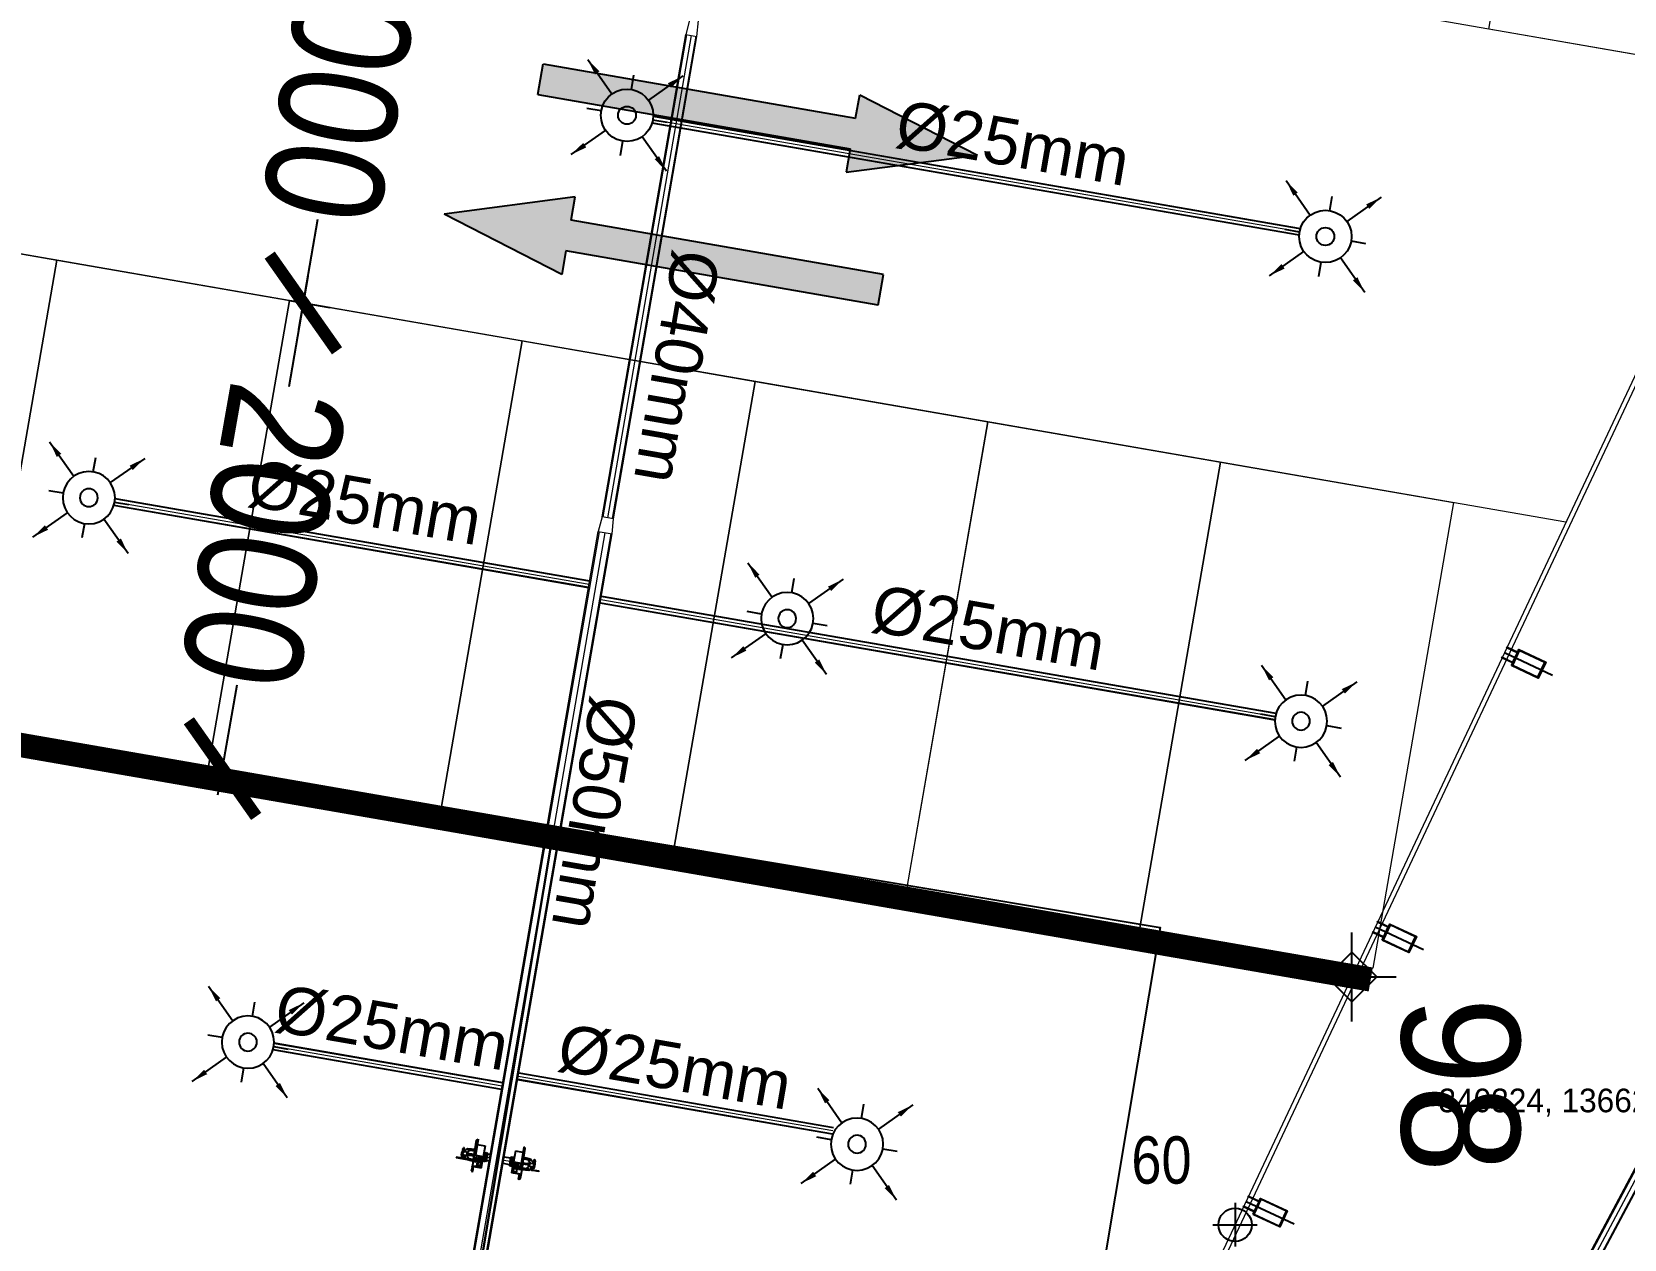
# Model space of a CAD drawing. Header units: inches. Extents: x 257070 to 799932, y -17980 to 269260.
# Drawn here: x 334737 to 341477, y 135518 to 140627 of the extents above; entities that cross this region are included whole.
import ezdxf
from ezdxf.enums import TextEntityAlignment as Align

# ---------------------------------------------------------------- set-up
doc = ezdxf.new("R2010")
doc.units = ezdxf.units.IN
doc.header["$MEASUREMENT"] = 0
doc.header["$PDMODE"] = 99
doc.header["$PDSIZE"] = 100
for name, color, linetype in [('0-AES-F-SPRINKLER', 10, 'Continuous'), ('2 wheeler barrier', 170, 'Continuous'), ('C 9$0$DSP_GLAZING', 150, 'Continuous'), ('C 9$0$DSP_MISCELANEOUS', 143, 'Continuous'), ('DSP_MISCELANEOUS', 252, 'Continuous'), ('DSP_SLAB CO-ORDINATES', 160, 'Continuous'), ('F 9$0$DSP_SLAB CO-ORDINATES', 5, 'Continuous'), ('F 9$0$DSP_WALL CO-ORDINATES', 5, 'Continuous'), ('RETAIL', 40, 'Continuous')]:
    doc.layers.add(name, color=color, linetype=linetype)
for name, color, linetype, lineweight in [('0-AES-F-SPRINKLER PIPE', 10, 'Continuous', 15), ('07--DIM-2', 2, 'Continuous', 25), ('08--DOOR REF', 7, 'Continuous', 20), ('08--DOORREF', 7, 'Continuous', 20), ('08--DOORREF-1', 7, 'Continuous', 20), ('L--GLASS-01', 142, 'Continuous', 20), ('M--TILING-2', 252, 'Continuous', 18), ('Q--PARKING', 253, 'Continuous', 13)]:
    doc.layers.add(name, color=color, linetype=linetype, lineweight=lineweight)
doc.styles.add('F 9$0$Standard', font='arial.ttf')
doc.styles.add('F 9$0$TEXT style 75', font='ARIALN.TTF')
doc.styles.get("Standard").update_dxf_attribs({"font": 'arial.ttf'})
doc.styles.add('TEXT style 175', font='GOTHIC.TTF')
doc.styles.add('TEXT style 75', font='ARIALN.TTF')
doc.dimstyles.new('75', dxfattribs={"dimscale": 1.5, "dimtxt": 200, "dimasz": 113, "dimexe": 113, "dimexo": 0, "dimgap": 25, "dimtad": 0, "dimdec": 0, "dimrnd": 5, "dimzin": 0, "dimdsep": 46, "dimtxsty": 'TEXT style 75', "dimblk": 'ARCHTICK', "dimcen": 0.09, "dimdle": 113, "dimclrd": 8, "dimclre": 8, "dimclrt": 256, "dimadec": 0, "dimazin": 0, "dimtfac": 1, "dimtdec": 0, "dimtofl": 0, "dimtmove": 1, "dimatfit": 3, "dimldrblk": 'OPEN90', "dimfxl": 0, "dimtolj": 1, "dimtzin": 0, "dimarcsym": 0})
doc.dimstyles.new('ISO-25', dxfattribs={"dimtxt": 2.5, "dimasz": 2.5, "dimexe": 1.25, "dimexo": 0.625, "dimtad": 1, "dimtxsty": 'Standard', "dimcen": 2.5, "dimadec": 0, "dimazin": 0, "dimtfac": 1, "dimtmove": 0, "dimatfit": 3, "dimfxl": 1, "dimarcsym": 0})

# ---------------------------------------------------------------- blocks, each defined once
blk = doc.blocks.new('_ArchTick')
at = {"color": 0, "linetype": 'ByBlock', "const_width": 0.15}
blk.add_lwpolyline([(-0.5, -0.5), (0.5, 0.5)], dxfattribs=at)
blk = doc.blocks.new('*D245')
at = {"layer": '07--DIM-2', "color": 251, "lineweight": -2, "ltscale": 1000, "transparency": 16777216}
for p, q in [((335905.6, 139591.4), (335824.6, 139125.3)), ((335827.5, 139490.3), (335997.6, 139460.7)), ((335524.7, 137398.2), (335605.6, 137864.3)), ((335485.2, 137519.8), (335655.3, 137490.2))]:
    blk.add_line(p, q, dxfattribs=at)
at = {"layer": 'DEFPOINTS', "color": 0, "ltscale": 1000, "transparency": 16777216}
for p in [(335827.5, 139490.3, 0), (335886.2, 139480), (335485.2, 137519.8, 0)]:
    blk.add_point(p, dxfattribs=at)
at = {"layer": '07--DIM-2', "color": 251, "lineweight": -2, "ltscale": 1000, "transparency": 16777216, "xscale": 350, "yscale": 350, "zscale": 350}
for p, rotation in [((335886.2, 139480), 80.14691522982504), ((335544, 137509.5), 260.146915229825)]:
    blk.add_blockref('_ArchTick', p, dxfattribs=dict(at, rotation=rotation))
at = {"layer": '07--DIM-2', "ltscale": 1000, "transparency": 16777216, "insert": (335715.1, 138494.8), "char_height": 500, "attachment_point": 5, "rotation": 260, "style": 'TEXT style 75'}
blk.add_mtext('\\A1;2000', dxfattribs=at)
blk = doc.blocks.new('_Open90')
at = {"color": 0, "linetype": 'ByBlock', "lineweight": -2}
for p, q in [((-0.5, 0.5), (0, 0)), ((0, 0), (-1, 0)), ((0, 0), (-0.5, -0.5))]:
    blk.add_line(p, q, dxfattribs=at)
blk = doc.blocks.new('*D246')
at = {"layer": '07--DIM-2', "color": 251, "lineweight": -2, "ltscale": 1000, "transparency": 16777216}
for p, q in [((336247.8, 141561.9), (336166.9, 141095.8)), ((336228.5, 141450.5), (336117.2, 141469.9)), ((335866.9, 139368.7), (335947.9, 139834.8)), ((335827.5, 139490.3), (335997.6, 139460.7))]:
    blk.add_line(p, q, dxfattribs=at)
at = {"layer": 'DEFPOINTS', "color": 0, "ltscale": 1000, "transparency": 16777216}
for p in [(336228.5, 141450.5, 0), (336228.5, 141450.5), (335827.5, 139490.3, 0)]:
    blk.add_point(p, dxfattribs=at)
at = {"layer": '07--DIM-2', "color": 251, "lineweight": -2, "ltscale": 1000, "transparency": 16777216, "xscale": 350, "yscale": 350, "zscale": 350}
for p, rotation in [((336228.5, 141450.5), 80.14691522976743), ((335886.2, 139480), 260.1469152297674)]:
    blk.add_blockref('_ArchTick', p, dxfattribs=dict(at, rotation=rotation))
at = {"layer": '07--DIM-2', "ltscale": 1000, "transparency": 16777216, "insert": (336057.4, 140465.3), "char_height": 500, "attachment_point": 5, "rotation": 260, "style": 'TEXT style 75'}
blk.add_mtext('\\A1;2000', dxfattribs=at)
blk = doc.blocks.new('*U45')
at = {"layer": 'DSP_SLAB CO-ORDINATES', "color": 206}
for p, q in [((0, -188), (0, 188)), ((-188, 0), (188, 0))]:
    blk.add_line(p, q, dxfattribs=at)
at = {"layer": 'DSP_SLAB CO-ORDINATES', "color": 206, "ltscale": 3.5}
blk.add_lwpolyline([(-105.5, 0.1), (0, 105.6), (105.5, 0.1), (0, -105.3), (-105.5, 0.1)], dxfattribs=at)
at = {"layer": 'DEFPOINTS', "style": 'TEXT style 175'}
blk.add_attdef('CORDINATE', (367.3, -572.5), '', height=100, dxfattribs=at)
at = {"layer": 'DSP_SLAB CO-ORDINATES', "color": 214, "style": 'TEXT style 175'}
blk.add_attdef('NO.', (211.3, -84.7), '', height=500, rotation=270, dxfattribs=at)
blk = doc.blocks.new('*U513')
at = {"layer": 'F 9$0$DSP_WALL CO-ORDINATES'}
for p, q in [((0, 92.2), (0, -92.2)), ((-94, 0), (94, 0))]:
    blk.add_line(p, q, dxfattribs=at)
blk.add_circle((0, 0), 70.3, dxfattribs=at)
at = {"layer": 'DEFPOINTS', "style": 'F 9$0$Standard'}
blk.add_attdef('CORDINATE', (367.3, -572.5), '', height=100, dxfattribs=at)
at = {"layer": 'F 9$0$DSP_WALL CO-ORDINATES', "style": 'F 9$0$TEXT style 75'}
blk.add_attdef('NO.', (-438.9, 174.1), '', height=200, dxfattribs=at)
blk = doc.blocks.new('C 9$0$GLMUL')
at = {"layer": 'C 9$0$DSP_GLAZING', "color": 253, "ltscale": 3.5}
for points in [[(65515.3, 39377.8), (65502.8, 39377.8), (65502.8, 39427.8), (65499.8, 39427.8), (65499.8, 39377.8), (65455.8, 39377.8), (65455.8, 39427.8), (65452.8, 39427.8), (65452.8, 39377.8), (65440.3, 39377.8), (65440.3, 39252.8), (65515.3, 39252.8)], [(65443.3, 39255.8), (65443.3, 39374.8), (65512.3, 39374.8), (65512.3, 39255.8)]]:
    blk.add_lwpolyline(points, close=True, dxfattribs=at)
blk = doc.blocks.new('C 9$0$GRIDG')
at = {"layer": 'C 9$0$DSP_MISCELANEOUS', "color": 8, "ltscale": 3.5}
blk.add_line((39148, 75465.9), (38926.1, 75503.1), dxfattribs=at)
at = {"color": 8, "rotation": 260.4679748069429}
blk.add_blockref('C 9$0$GLMUL', (11107.6, 146568.8), dxfattribs=at)
blk = doc.blocks.new('OPEN-NO')
at = {"layer": '08--DOORREF-1'}
blk.add_circle((0, 0), 300, dxfattribs=at)
at = {"layer": '08--DOORREF', "width": 0.7}
blk.add_attdef('OPEINGNO', text='', height=225, rotation=24.75, dxfattribs=at).set_placement((3.2, -4.8), align=Align.MIDDLE)
blk = doc.blocks.new('basement1_AP$0$AR-DIR-A')
h = blk.add_hatch()
h.set_pattern_fill('ANSI31', color=8)
h.paths.add_polyline_path([(158.1, -457.7), (26.4, -457.7), (26.4, -1800), (-73.9, -1800), (92.3, -2334.7), (258.4, -1800), (158.1, -1800)])
at = {"layer": 'DSP_MISCELANEOUS', "color": 8}
for p, q in [((158.1, -457.7), (26.4, -457.7)), ((26.4, -457.7), (26.4, -1800)), ((158.1, -457.7), (158.1, -1800)), ((26.4, -1800), (-73.9, -1800)), ((-73.9, -1800), (92.3, -2334.7)), ((258.4, -1800), (92.3, -2334.7)), ((158.1, -1800), (258.4, -1800))]:
    blk.add_line(p, q, dxfattribs=at)
blk = doc.blocks.new('A$C3CA070F1')
at = {"layer": '0-AES-F-SPRINKLER'}
h = blk.add_hatch(dxfattribs=at)
h.set_pattern_fill('ANSI31', color=3, scale=0.196883, angle=-34.23352, style=0)
h.set_pattern_definition([(100.766483, (49937.1607, 174049.7081), (1.474466316, 0.280375668), [])])
edge = h.paths.add_edge_path()
edge.add_line((-1.4, 85), (-1.4, 83.7))
edge.add_line((-1.4, 83.7), (-6.5, 83.9))
edge.add_ellipse((-6.5, 82.5), major_axis=(-1.42, -0.27), ratio=1, start_angle=257, end_angle=315)
edge.add_line((-7.7, 83.3), (-15.3, 72.1))
edge.add_ellipse((-11.7, 69.7), major_axis=(-4.25, -0.81), ratio=1, start_angle=-45, end_angle=45)
edge.add_line((-14.2, 66.1), (13.8, 47.1))
edge.add_line((13.8, 47.1), (13, 46))
edge.add_line((13, 46), (-14.9, 65))
edge.add_ellipse((-11.7, 69.7), major_axis=(-5.52, -1.05), ratio=1, start_angle=-45, end_angle=45, ccw=False)
edge.add_line((-16.4, 72.8), (-8.8, 84))
edge.add_ellipse((-6.5, 82.5), major_axis=(-2.69, -0.51), ratio=1, start_angle=257, end_angle=315, ccw=False)
edge.add_line((-6.4, 85.2), (-1.4, 85))
h = blk.add_hatch(dxfattribs=at)
h.set_pattern_fill('ANSI31', color=3, scale=0.196883, angle=-124.23352, style=0)
h.set_pattern_definition([(190.766483, (49937.1607, 174049.7081), (-0.280375668, 1.474466316), [])])
edge = h.paths.add_edge_path()
edge.add_line((-1.5, 53.6), (7.4, 47.6))
edge.add_line((7.4, 47.6), (8.4, 49.1))
edge.add_line((8.4, 49.1), (-0.4, 55.2))
edge.add_ellipse((-2.5, 52.1), major_axis=(-0.69, 3.63), ratio=1, start_angle=315, end_angle=405)
edge.add_line((-5.5, 54.2), (-14.4, 41.2))
edge.add_ellipse((-11.4, 39.1), major_axis=(-0.69, 3.63), ratio=1, start_angle=45, end_angle=135)
edge.add_line((-13.4, 36), (-9.3, 33.2))
edge.add_ellipse((-10.1, 32), major_axis=(-0.27, 1.42), ratio=1, start_angle=225, end_angle=315, ccw=False)
edge.add_line((-8.9, 31.2), (-9.6, 30.3))
edge.add_line((-9.6, 30.3), (-8, 29.2))
edge.add_line((-8, 29.2), (-7.4, 30.1))
edge.add_ellipse((-10.1, 32), major_axis=(-3.3, -0.63), ratio=1, start_angle=135, end_angle=225)
edge.add_line((-8.2, 34.8), (-12.4, 37.6))
edge.add_ellipse((-11.4, 39.1), major_axis=(-1.75, -0.33), ratio=1, start_angle=-45, end_angle=45, ccw=False)
edge.add_line((-12.8, 40.1), (-4, 53.1))
edge.add_ellipse((-2.5, 52.1), major_axis=(-1.75, -0.33), ratio=1, start_angle=225, end_angle=315, ccw=False)
at = {"layer": '0-AES-F-SPRINKLER', "color": 3}
for p, q in [((-97, 44.5), (-78.9, 71.2)), ((-94, 87.9), (-92.6, 89.9)), ((-71.7, 72.7), (-94, 87.9)), ((-92.6, 89.9), (-59.3, 67.2)), ((-76.9, 69.9), (-81.9, 62.5)), ((-78.9, 71.2), (-76.9, 69.9)), ((-60.6, 65.2), (-66.8, 69.4)), ((-30.3, 52.3), (-16.4, 72.8)), ((-16.4, 72.8), (-8.8, 84)), ((-7.7, 83.3), (-15.3, 72.1)), ((-1.4, 83.7), (-13.6, 65.8)), ((-1.4, 83.7), (-6.5, 83.9)), ((-6.4, 85.2), (-1.4, 85)), ((-1.4, 85), (-1.4, 83.7)), ((-98.2, 38.1), (-98.1, 38.2)), ((-98.2, 38), (-98.2, 38.1)), ((-98.2, 37.9), (-98.2, 38)), ((-98.2, 37.8), (-98.2, 37.9)), ((-98.2, 37.7), (-98.2, 37.8)), ((-98.2, 37.6), (-98.2, 37.7)), ((-98.2, 37.5), (-98.2, 37.6)), ((-98.2, 37.6), (-98.2, 37.6)), ((-98.2, 37.4), (-98.2, 37.5)), ((-98.2, 37.3), (-98.2, 37.4)), ((-98.2, 37.4), (-98.2, 37.4)), ((-98.1, 37.2), (-98.2, 37.3)), ((-98.1, 38.7), (-97.4, 43.4)), ((-98.1, 38.6), (-98.1, 38.7)), ((-98.1, 38.5), (-98.1, 38.6)), ((-98.1, 38.4), (-98.1, 38.5)), ((-98.1, 38.3), (-98.1, 38.4)), ((-98.1, 38.2), (-98.1, 38.3)), ((-98.1, 37.1), (-98.1, 37.2)), ((-98.1, 37.2), (-98.1, 37.2)), ((-98.1, 37), (-98.1, 37.1)), ((-98.1, 37.1), (-98.1, 37.1)), ((-98, 36.9), (-98.1, 37)), ((-98.1, 37), (-98.1, 37)), ((-98.1, 37), (-98.1, 37)), ((-97.9, 36.8), (-98, 36.9)), ((-98, 36.9), (-98, 36.9)), ((-98, 36.9), (-98, 36.9)), ((-98, 36.9), (-98, 36.9)), ((-98, 36.9), (-98, 36.9)), ((-97.8, 36.9), (-97.9, 36.9)), ((-97.9, 36.9), (-97.9, 36.9)), ((-97.9, 36.9), (-97.9, 36.8)), ((-95.6, 36.5), (-97.9, 36.8)), ((-97.9, 36.8), (-97.9, 36.8)), ((-97.7, 36.9), (-97.8, 36.9)), ((-97.8, 36.9), (-97.8, 36.9)), ((-97.8, 36.9), (-97.8, 36.9)), ((-97.6, 37), (-97.7, 37)), ((-97.7, 37), (-97.7, 37)), ((-97.7, 37), (-97.7, 36.9)), ((-97.5, 37.2), (-97.6, 37.1)), ((-97.6, 37.1), (-97.6, 37.1)), ((-97.6, 37.1), (-97.6, 37)), ((-97.4, 37.3), (-97.5, 37.3)), ((-97.5, 37.3), (-97.5, 37.2)), ((-97.3, 37.5), (-97.4, 37.5)), ((-97.4, 37.5), (-97.4, 37.4)), ((-97.4, 37.4), (-97.4, 37.3)), ((-97.2, 37.7), (-97.3, 37.6)), ((-97.3, 37.6), (-97.3, 37.5)), ((-97.1, 37.9), (-97.2, 37.9)), ((-97.2, 37.9), (-97.2, 37.8)), ((-97.2, 37.8), (-97.2, 37.7)), ((-97, 38.1), (-97.1, 38)), ((-97.1, 38), (-97.1, 37.9)), ((-96.9, 38.5), (-97, 38.3)), ((-97, 38.3), (-97, 38.2)), ((-97, 38.2), (-97, 38.1)), ((-96.8, 38.8), (-96.9, 38.7)), ((-96.9, 38.7), (-96.9, 38.6)), ((-96.9, 38.6), (-96.9, 38.5)), ((-96.7, 39), (-96.8, 38.9)), ((-96.8, 38.9), (-96.8, 38.8)), ((-96.6, 39.4), (-96.7, 39.3)), ((-96.7, 39.3), (-96.7, 39.1)), ((-96.7, 39.1), (-96.7, 39)), ((-96.5, 39.8), (-96.6, 39.6)), ((-96.6, 39.6), (-96.6, 39.5)), ((-96.6, 39.5), (-96.6, 39.4)), ((-96.4, 40.1), (-96.5, 40)), ((-96.5, 40), (-96.5, 39.9)), ((-96.5, 39.9), (-96.5, 39.8)), ((-96.3, 40.5), (-96.4, 40.4)), ((-96.4, 40.4), (-96.4, 40.3)), ((-96.4, 40.3), (-96.4, 40.1)), ((-96.2, 41), (-96.3, 40.9)), ((-96.3, 40.9), (-96.3, 40.8)), ((-96.3, 40.8), (-96.3, 40.6)), ((-96.3, 40.6), (-96.3, 40.5)), ((-96.1, 41.5), (-96.2, 41.4)), ((-96.2, 41.4), (-96.2, 41.3)), ((-96.2, 41.3), (-96.2, 41.1)), ((-96.2, 41.1), (-96.2, 41)), ((-95.5, 46.3), (-96.1, 41.7)), ((-96.1, 41.7), (-96.1, 41.6)), ((-96.1, 41.6), (-96.1, 41.5)), ((-95.5, 36.5), (-95.6, 36.5)), ((-95.6, 36.5), (-95.6, 36.5)), ((-95.6, 36.5), (-95.6, 36.5)), ((-95.4, 36.6), (-95.5, 36.6)), ((-95.5, 36.6), (-95.5, 36.6)), ((-95.5, 36.6), (-95.5, 36.5)), ((-95.3, 36.7), (-95.4, 36.6)), ((-95.4, 36.6), (-95.4, 36.6)), ((-95.4, 36.6), (-95.4, 36.6)), ((-95.2, 36.8), (-95.3, 36.8)), ((-95.3, 36.8), (-95.3, 36.7)), ((-95.3, 36.7), (-95.3, 36.7)), ((-95.1, 37), (-95.2, 36.9)), ((-95.2, 36.9), (-95.2, 36.9)), ((-95.2, 36.9), (-95.2, 36.8)), ((-95, 37.1), (-95.1, 37.1)), ((-95.1, 37.1), (-95.1, 37)), ((-94.9, 37.4), (-95, 37.3)), ((-95, 37.3), (-95, 37.2)), ((-95, 37.2), (-95, 37.1)), ((-94.8, 37.5), (-94.9, 37.4)), ((-94.9, 37.4), (-94.9, 37.4)), ((-94.7, 37.8), (-94.8, 37.7)), ((-94.8, 37.7), (-94.8, 37.6)), ((-94.8, 37.6), (-94.8, 37.5)), ((-94.6, 38), (-94.7, 37.9)), ((-94.7, 37.9), (-94.7, 37.8)), ((-94.5, 38.4), (-94.6, 38.2)), ((-94.6, 38.2), (-94.6, 38.1)), ((-94.6, 38.1), (-94.6, 38)), ((-94.4, 38.7), (-94.5, 38.6)), ((-94.5, 38.6), (-94.5, 38.5)), ((-94.5, 38.5), (-94.5, 38.4)), ((-93.8, 43.4), (-94.4, 47.9)), ((-94.3, 38.9), (-94.4, 38.8)), ((-94.4, 38.8), (-94.4, 38.7)), ((-94.2, 39.3), (-94.3, 39.2)), ((-94.3, 39.2), (-94.3, 39.1)), ((-94.3, 39.1), (-94.3, 38.9)), ((-94.1, 39.7), (-94.2, 39.6)), ((-94.2, 39.6), (-94.2, 39.4)), ((-94.2, 39.4), (-94.2, 39.3)), ((-94, 40.1), (-94.1, 39.9)), ((-94.1, 39.9), (-94.1, 39.8)), ((-94.1, 39.8), (-94.1, 39.7)), ((-93.9, 40.6), (-94, 40.4)), ((-94, 40.4), (-94, 40.3)), ((-94, 40.3), (-94, 40.2)), ((-94, 40.2), (-94, 40.1)), ((-93.8, 41.1), (-93.9, 40.9)), ((-93.9, 40.9), (-93.9, 40.8)), ((-93.9, 40.8), (-93.9, 40.7)), ((-93.9, 40.7), (-93.9, 40.6)), ((-93.8, 43.3), (-93.8, 43.4)), ((-93.8, 43.2), (-93.8, 43.3)), ((-93.7, 43.1), (-93.8, 43.2)), ((-93.8, 43.2), (-93.8, 43.2)), ((-93.6, 42.7), (-93.8, 41.4)), ((-93.8, 41.4), (-93.8, 41.3)), ((-93.8, 41.3), (-93.8, 41.2)), ((-93.8, 41.2), (-93.8, 41.1)), ((-93.7, 43), (-93.7, 43.1)), ((-93.7, 42.9), (-93.7, 43)), ((-93.7, 42.8), (-93.7, 42.9)), ((-93.7, 42.9), (-93.7, 42.9)), ((-93.6, 42.8), (-93.7, 42.8)), ((-93.6, 42.7), (-93.6, 42.8)), ((-93.6, 42.6), (-93.6, 42.7)), ((-93.6, 42.7), (-93.6, 42.7)), ((-93.6, 42.7), (-93.6, 42.7)), ((-93.5, 42.6), (-93.6, 42.6)), ((-93.5, 42.5), (-93.5, 42.6)), ((-93.5, 42.6), (-93.5, 42.6)), ((-93.5, 42.6), (-93.5, 42.6)), ((-93.4, 42.5), (-93.5, 42.5)), ((-91.1, 42.1), (-93.4, 42.5)), ((-93.4, 42.5), (-93.4, 42.5)), ((-93.3, 42.5), (-93.4, 42.5)), ((-93.4, 42.5), (-93.4, 42.5)), ((-92.9, 46.5), (-93.3, 49.4)), ((-93.2, 42.5), (-93.3, 42.5)), ((-93.3, 42.5), (-93.3, 42.5)), ((-93.3, 42.5), (-93.3, 42.5)), ((-93.1, 42.6), (-93.2, 42.6)), ((-93.2, 42.6), (-93.2, 42.6)), ((-93.2, 42.6), (-93.2, 42.5)), ((-93, 42.7), (-93.1, 42.7)), ((-93.1, 42.7), (-93.1, 42.6)), ((-93.1, 42.6), (-93.1, 42.6)), ((-92.9, 42.8), (-93, 42.8)), ((-93, 42.8), (-93, 42.7)), ((-92.9, 46.4), (-92.9, 46.5)), ((-92.9, 46.3), (-92.9, 46.4)), ((-92.9, 46.4), (-92.9, 46.4)), ((-92.9, 46.2), (-92.9, 46.3)), ((-92.9, 46.3), (-92.9, 46.3)), ((-92.8, 46.2), (-92.9, 46.2)), ((-92.8, 43), (-92.9, 42.9)), ((-92.9, 42.9), (-92.9, 42.9)), ((-92.9, 42.9), (-92.9, 42.8)), ((-92.8, 46.1), (-92.8, 46.2)), ((-92.8, 46.2), (-92.8, 46.2)), ((-92.7, 46.1), (-92.8, 46.1)), ((-92.8, 46.1), (-92.8, 46.1)), ((-92.8, 46.1), (-92.8, 46.1)), ((-92.8, 46.1), (-92.8, 46.1)), ((-92.7, 43.1), (-92.8, 43.1)), ((-92.8, 43.1), (-92.8, 43)), ((-90.6, 47), (-92.7, 43.2)), ((-92.6, 46.1), (-92.7, 46.1)), ((-92.7, 46.1), (-92.7, 46.1)), ((-92.7, 46.1), (-92.7, 46.1)), ((-92.7, 46.1), (-92.7, 46.1)), ((-92.7, 43.2), (-92.7, 43.1)), ((-92.5, 46.1), (-92.6, 46.1)), ((-92.6, 46.1), (-92.6, 46.1)), ((-92.6, 46.1), (-92.6, 46.1)), ((-92.6, 46.1), (-92.6, 46.1)), ((-92.4, 46.3), (-92.5, 46.2)), ((-92.5, 46.2), (-92.5, 46.2)), ((-92.5, 46.2), (-92.5, 46.1)), ((-92.3, 46.4), (-92.4, 46.4)), ((-92.4, 46.4), (-92.4, 46.3)), ((-92.4, 46.3), (-92.4, 46.3)), ((-90.3, 50.1), (-92.3, 46.4)), ((-84.5, 65.7), (-92.1, 54.5)), ((-91, 42.1), (-91.1, 42.1)), ((-91.1, 42.1), (-91.1, 42.1)), ((-90.9, 42.1), (-91, 42.1)), ((-91, 42.1), (-91, 42.1)), ((-91, 42.1), (-91, 42.1)), ((-90.8, 42.1), (-90.9, 42.1)), ((-90.9, 42.1), (-90.9, 42.1)), ((-90.7, 42.2), (-90.8, 42.2)), ((-90.8, 42.2), (-90.8, 42.2)), ((-90.8, 42.2), (-90.8, 42.1)), ((-90.6, 42.4), (-90.7, 42.3)), ((-90.7, 42.3), (-90.7, 42.3)), ((-90.7, 42.3), (-90.7, 42.2)), ((-90.4, 46.9), (-90.6, 47)), ((-90.5, 42.5), (-90.6, 42.4)), ((-90.6, 42.4), (-90.6, 42.4)), ((-90.4, 42.7), (-90.5, 42.6)), ((-90.5, 42.6), (-90.5, 42.6)), ((-90.5, 42.6), (-90.5, 42.5)), ((-90.4, 46.9), (-88.3, 46.5)), ((-88.3, 46.5), (-90.4, 42.8)), ((-90.4, 42.8), (-90.4, 42.7)), ((-90.3, 50.2), (-90.3, 50.2)), ((-89.4, 54.1), (-90.1, 50.9)), ((-87.9, 57.4), (-89.5, 49.2)), ((-89.4, 55.1), (-89.4, 55.1)), ((-88.1, 46.5), (-88.3, 46.5)), ((-87.2, 59), (-87.3, 58.9)), ((-87.2, 59), (-86.9, 59.4)), ((-85.5, 57), (-87.2, 48.7)), ((-87.1, 49.1), (-83.1, 28.1)), ((-85.2, 57.7), (-85.3, 57.6)), ((-76.5, 43.5), (-84.7, 49.1)), ((-83.1, 28.1), (-59.8, 9)), ((-79.8, 65.6), (-81.8, 67)), ((-45.1, 30.7), (-81.4, -22.7)), ((-78, 63), (-80.3, 64.8)), ((-57.1, 13), (-79.2, 28)), ((-71.2, 26.1), (-79, 31.5)), ((-78.4, -29.4), (-39.9, 27.2)), ((-70, 64.5), (-78, 63)), ((-68.6, 55.2), (-74.6, 59.3)), ((-66.2, 53.6), (-74.2, 41.9)), ((-74.2, 41.9), (-71.2, 26.1)), ((-72.8, 43.9), (-70.8, 42.5)), ((-69.3, 47.2), (-71.9, 43.3)), ((-71.2, 26.1), (-55.4, 15.4)), ((-70.8, 42.5), (-69.6, 43.1)), ((-69.6, 43.1), (-65.6, 49)), ((-65.5, 50.3), (-67.6, 51.7)), ((-61.8, 66), (-67.1, 65)), ((-50.4, 56.6), (-66.2, 53.6)), ((-65.6, 49), (-65.5, 50.3)), ((-46.7, 28.3), (-63.5, 39.8)), ((-59.3, 67.2), (-60.6, 65.2)), ((-60.3, 44.4), (-42.5, 32.3)), ((-56.6, 67), (-59.8, 66.4)), ((-50.4, 56.6), (-58.3, 62)), ((-18.5, 45.8), (-56.6, 67)), ((-16.9, 37.4), (-55.1, 63.4)), ((-28.6, 41.7), (-50.4, 56.6)), ((-12.5, 8.5), (-45.1, 30.7)), ((-36, 41.9), (-44.1, 30)), ((-43.5, 33), (-34.7, 45.9)), ((-38.8, -30.1), (-12.5, 8.5)), ((-36.6, 24.9), (-27.8, 37.8)), ((-35.2, 41.4), (-36, 41.9)), ((-31.7, 32.1), (-35.3, 38.9)), ((-29, 19.7), (-17.4, 36.7)), ((-20.7, 31.9), (-28.3, 37.1)), ((-27.8, 37.8), (-26.1, 40.3)), ((-23.3, 15.8), (-12.3, 33.3)), ((-1.1, 25.8), (-22.9, -9.3)), ((-22, 15), (-12.4, 30.5)), ((-9.5, 31.8), (-20.6, 14)), ((1.6, 23.7), (-20, -11.1)), ((-19.9, -8), (-1.3, 22.5)), ((-19.1, 13), (-9.6, 28.5)), ((-16.9, 37.4), (-18.5, 45.8)), ((-6.7, 29.8), (-17.7, 12.1)), ((-17.4, 36.7), (-16.9, 37.4)), ((4.4, 21.7), (-17.1, -13)), ((-17, -9.8), (1.5, 20.5)), ((-16.3, 11.1), (-6.9, 26.5)), ((13, 46), (-14.9, 65)), ((-3.9, 27.8), (-14.9, 10.1)), ((-5.5, 54.2), (-14.4, 41.2)), ((-14.2, 66.1), (13.8, 47.1)), ((-14.2, -14.8), (7.2, 19.7)), ((-14.2, -11.6), (4.3, 18.4)), ((-12.3, 33.3), (-13.8, 32.5)), ((-13.5, 9.2), (-4.1, 24.5)), ((-13.4, 36), (-9.3, 33.2)), ((-12.8, 40.1), (-4, 53.1)), ((-2.4, 33.9), (-12.4, 40.7)), ((-8.2, 34.8), (-12.4, 37.6)), ((-12.4, 30.5), (-12.3, 33.3)), ((-9.5, 31.8), (-12.4, 30.5)), ((7, 16.4), (-11.3, -13.5)), ((8.8, 17.2), (-10.3, -14)), ((-9.6, 28.5), (-9.5, 31.8)), ((-8.9, 31.2), (-9.6, 30.3)), ((-9.6, 30.3), (-8, 29.2)), ((-6.7, 29.8), (-9.6, 28.5)), ((-8.7, -12.8), (8.7, 12.8)), ((-8, 29.2), (-7.4, 30.1)), ((-6.9, 26.5), (-6.7, 29.8)), ((-3.9, 27.8), (-6.9, 26.5)), ((8.4, 49.1), (-6.8, 26.7)), ((5, 44.1), (-5.3, 51.1)), ((-4.1, 24.5), (-3.9, 27.8)), ((-1.1, 25.8), (-4.1, 24.5)), ((-1.5, 53.6), (7.4, 47.6)), ((-1.3, 22.5), (-1.1, 25.8)), ((1.6, 23.7), (-1.3, 22.5)), ((13, 46), (-1.2, 25.2)), ((8.4, 49.1), (-0.4, 55.2)), ((1.5, 20.5), (1.6, 23.7)), ((4.4, 21.7), (1.5, 20.5)), ((4.3, 18.4), (4.4, 21.7)), ((7.2, 19.7), (4.3, 18.4)), ((7, 16.4), (7.2, 19.7)), ((8.8, 17.2), (7, 16.4)), ((7.4, 47.6), (8.4, 49.1)), ((9.2, 15), (8.8, 17.2)), ((13.8, 47.1), (13, 46)), ((-81.6, -25.3), (-79.6, -29.9)), ((-79.6, -29.9), (-78.4, -29.4)), ((-66.2, -11.4), (-38.8, -30.1)), ((-22.9, -6.7), (-22.9, -9.3)), ((-22.9, -9.3), (-19.9, -8)), ((-19.9, -8), (-20, -11.1)), ((-20, -11.1), (-17, -9.8)), ((-17, -9.8), (-17.1, -13)), ((-17.1, -13), (-14.2, -11.6)), ((-14.2, -11.6), (-14.2, -14.8)), ((-14.2, -14.8), (-11.3, -13.5)), ((-11.3, -13.5), (-11.3, -14.2)), ((-11.3, -14.2), (-10.6, -14))]:
    blk.add_line(p, q, dxfattribs=at)
for centre, major_axis, start_param, end_param in [((-75, 67.7), (-8.26, -1.57), 1.014052, 3.151797), ((-75, 67.7), (-1.12, 5.9), 2.584882, 5.497787), ((-75, 67.7), (-1.57, 8.26), 4.722594, 5.497787), ((-11.7, 69.7), (-5.52, -1.05), -0.785398, 0.785398), ((-11.7, 69.7), (-4.25, -0.81), -0.785398, 0.785398), ((-6.5, 82.5), (-2.69, -0.51), 4.485496, 5.497787), ((-6.5, 82.5), (-1.42, -0.27), 4.485496, 5.497787), ((-94.7, 43.1), (-2.74, -0.52), -0.560204, -0.324923), ((-95.2, 43.3), (-0.41, 2.13), 0.784914, 1.034983), ((-92.8, 45.9), (-0.51, 2.68), 0.787914, 1.247507), ((-92.6, 47.9), (-1.75, -0.33), -0.775969, -0.160442), ((-91.5, 49.5), (-0.33, 1.74), 0.791774, 1.412986), ((-90.8, 53.6), (-0.29, 1.52), 0.785398, 2.356194), ((-95.3, 50.1), (-5.72, -1.09), 2.374727, 2.798549), ((-93.2, 51.4), (-3.09, -0.59), 2.526084, 2.789089), ((-89, 55.4), (-0.103, 0.54), 0.916881, 1.969618), ((-91.1, 54.7), (-0.33, 1.74), 4.197625, 4.773282), ((-92.9, 49.6), (-5.72, -1.09), 2.377207, 2.798549), ((-84.1, 56.7), (-3.79, -0.72), -0.784768, -0.363877), ((-80.2, 54.3), (-1.57, 8.26), 0.010205, 0.785398), ((-83.7, 56.5), (-0.35, 1.85), 0.785501, 1.132999), ((-80.2, 54.3), (-5.9, -1.12), 4.155645, 5.497787), ((-83.2, 64.8), (-1.52, -0.29), 3.926991, 5.497787), ((-80.2, 54.3), (-8.26, -1.57), 4.155621, 4.722594), ((-75.2, 63.2), (-2.79, -0.53), -0.113999, 0.093951), ((-74.9, 45.8), (-0.53, 2.79), 2.356194, 3.926991), ((-64.7, 44.1), (-3.72, -0.71), -0.403281, 1.321745), ((-70.2, 52.9), (-2.79, -0.53), 2.356194, 3.926991), ((-64.7, 44.1), (-0.71, 3.72), 4.96144, 6.686466), ((-65.2, 37.3), (-0.56, 2.96), 5.497794, 6.034125), ((-58.6, 46.9), (-2.96, -0.56), 0.24906, 0.785391), ((-59.9, 59.6), (-2.83, -0.54), 3.926991, 4.712389), ((-33.2, 40), (-0.45, 2.36), 0.803442, 1.867502), ((-30.1, 39.4), (-2.79, -0.53), 2.356194, 3.926991), ((-23.8, 38.7), (-0.53, 2.79), 5.497787, 7.068583), ((-15, 35.1), (-0.54, 2.83), 0.785398, 3.403392), ((-11.4, 39.1), (-0.69, 3.63), 0.785398, 2.356194), ((-11.4, 39.1), (-1.75, -0.33), -0.785398, 0.785398), ((-10.1, 32), (-0.27, 1.42), 3.926991, 5.497787), ((-10.1, 32), (-3.3, -0.63), 2.356194, 3.926991), ((-2.5, 52.1), (-0.69, 3.63), 5.497787, 7.068583), ((-2.5, 52.1), (-1.75, -0.33), 3.926991, 5.497787), ((6.3, 14.4), (-0.54, 2.83), 3.926991, 4.712389), ((-79.1, -24.2), (-0.51, 2.69), 0.785398, 1.797689), ((-11.1, -11.2), (-2.83, -0.54), 1.570796, 2.356194)]:
    blk.add_ellipse(centre, major_axis=major_axis, ratio=1, start_param=start_param, end_param=end_param, dxfattribs=at)
at = {"layer": '0-AES-F-SPRINKLER', "color": 3, "extrusion": (0, 0, -1)}
for centre, major_axis, start_param, end_param in [((-86.3, 46.7), (-0.53, 2.79), -0.113999, 0.785398), ((-77.4, 33.9), (-0.54, 2.83), 3.926991, 4.712389)]:
    blk.add_ellipse(centre, major_axis=major_axis, ratio=1, start_param=start_param, end_param=end_param, dxfattribs=at)
blk = doc.blocks.new('*U603')
at = {"layer": '0-AES-F-SPRINKLER'}
for p, q in [((171672.4, 56809.4), (171672.4, 56870.6)), ((171561.6, 56698.5), (171500.3, 56698.5)), ((171783.3, 56698.5), (171844.5, 56698.5)), ((171672.4, 56587.7), (171672.4, 56526.4))]:
    blk.add_line(p, q, dxfattribs=at)
for radius in [110.8, 37.8]:
    blk.add_circle((171672.4, 56698.5), radius, dxfattribs=at)
at = {"layer": '0-AES-F-SPRINKLER PIPE'}
for points, override in [([(171467.9, 56903), (171594, 56776.9)], {"dimasz": 70, "dimtad": 0, "dimfxl": 13, "dimarcsym": 1}), ([(171876.9, 56903), (171750.8, 56776.9)], {"dimasz": 70, "dimtad": 0, "dimfxl": 13, "dimarcsym": 1}), ([(171467.9, 56494), (171594, 56620.1)], {"dimasz": 70, "dimtad": 0, "dimfxl": 13, "dimarcsym": 1}), ([(171876.9, 56494), (171750.8, 56620.1)], {"dimasz": 70, "dimgap": 0.625, "dimtad": 0, "dimfxl": 13, "dimarcsym": 1})]:
    blk.add_leader(points, dimstyle='ISO-25', override=override, dxfattribs=at)

msp = doc.modelspace()

# ---------------------------------------------------------------- linework, layer by layer
at = {"layer": '0-AES-F-SPRINKLER PIPE', "ltscale": 1000, "elevation": 0}
for points in [[(337558.8, 140675.5), (337521.4, 140682), (337504.9, 140616.2), (337552.2, 140608)], [(337198.5, 138567.1), (337151.2, 138575.3), (337134.3, 138512.9), (337193.4, 138502.6)]]:
    msp.add_lwpolyline(points, close=True, dxfattribs=at)
for points in [[(337151.2, 138575.3), (337504.9, 140616.2)], [(337155.1, 138574.7), (337508.8, 140615.5)], [(337174.8, 138571.2), (337528.5, 140612.1)], [(337194.6, 138567.8), (337548.3, 140608.7)], [(337198.5, 138567.1), (337552.2, 140608)], [(340102.7, 139780.4), (337365.2, 140254.8)], [(340105.5, 139792.6), (337366.7, 140267.2)], [(340106.4, 139795.5), (337366.9, 140270.2)], [(340101.1, 139764.9), (337361.4, 140239.7)], [(340101.3, 139767.9), (337362.3, 140242.6)], [(337095.5, 138289), (335087.4, 138637)], [(337097.6, 138301.3), (335088.8, 138649.5)], [(337098.1, 138304.3), (335089, 138652.5)], [(337092.8, 138273.8), (335083.7, 138622)], [(337093.4, 138276.7), (335084.6, 138624.8)], [(336228, 133283.8), (337134.3, 138512.9)], [(336233, 133282.8), (337139.2, 138512)], [(336257.5, 133278.3), (337163.8, 138507.7)], [(336282.1, 133273.7), (337188.5, 138503.5)], [(336287, 133272.8), (337193.4, 138502.6)], [(340002.4, 137741.3), (337147.2, 138236.1)], [(340003.3, 137744.2), (337147.7, 138239.1)], [(339998, 137713.7), (337142.4, 138208.5)], [(339998.2, 137716.7), (337142.9, 138211.5)], [(339999.6, 137729.1), (337145.1, 138223.8)], [(336729.6, 136177.8), (335762.4, 136345.4)], [(336730.1, 136180.8), (335762.5, 136348.5)], [(336724.8, 136150.2), (335757.2, 136317.9)], [(336725.3, 136153.2), (335758.1, 136320.8)], [(336727.5, 136165.5), (335761, 136333)], [(338129.7, 135988.3), (336797.7, 136219.2)], [(338130.6, 135991.2), (336798.2, 136222.1)], [(338125.3, 135960.7), (336792.9, 136191.6)], [(338125.4, 135963.7), (336793.4, 136194.5)], [(338126.8, 135976.1), (336795.5, 136206.9)], [(336677, 135874.2), (336664.4, 135876.4)], [(336677.5, 135877.2), (336664.9, 135879.4)], [(336672.2, 135846.6), (336659.7, 135848.8)], [(336672.7, 135849.6), (336660.2, 135851.7)], [(336674.9, 135861.9), (336662.3, 135864.1)], [(336758.3, 135831.7), (336731.3, 135836.4)], [(336758.8, 135834.7), (336731.8, 135839.3)], [(336760.8, 135847), (336734, 135851.7)], [(336762.9, 135859.3), (336736.1, 135864)], [(336763.4, 135862.3), (336736.6, 135866.9)]]:
    msp.add_lwpolyline(points, dxfattribs=at)
for points in [[(341726.5, 136200.4), (340064.9, 133083.6, 0.079712), (340059.1, 133066.8), (339980.1, 132610.5)], [(341730, 136198.5), (340068.4, 133081.7, 0.079712), (340063.1, 133066.1), (339984, 132609.9)], [(341747.7, 136189.1), (340086.1, 133072.3, 0.079712), (340082.8, 133062.7), (340003.7, 132606.4)], [(341765.3, 136179.7), (340103.7, 133062.9, 0.079712), (340102.5, 133059.3), (340023.4, 132603)], [(341768.8, 136177.8), (340107.3, 133061, 0.079712), (340106.4, 133058.6), (340027.4, 132602.3)]]:
    msp.add_lwpolyline(points, format="xyb", dxfattribs=at)
at = {"layer": '2 wheeler barrier', "color": 8, "const_width": 100, "elevation": 0}
msp.add_lwpolyline([(319828.5, 134457.4), (320761.8, 140026.4), (340403.8, 136615.6)], dxfattribs=at)
at = {"layer": 'L--GLASS-01', "color": 8}
for p, q in [((342610.8, 141483.9, 0), (339329.6, 134516.9, 0)), ((342631.2, 141480.4, 0), (339350.1, 134513.4, 0))]:
    msp.add_line(p, q, dxfattribs=at)
at = {"layer": 'M--TILING-2', "color": 8, "elevation": 0}
for points in [[(342113.7, 140428.5), (317949.5, 144625.5)], [(341230, 138552.1), (320037.5, 142232.9)], [(340346.3, 136675.6), (320111.6, 140190.1)]]:
    msp.add_lwpolyline(points, dxfattribs=at)
at = {"layer": 'Q--PARKING', "color": 8, "elevation": 0}
for points in [[(341889.4, 140467.5), (340904.1, 140638.6), (341246.4, 142609.1), (342231.6, 142438), (341889.4, 140467.5)], [(334500, 137691), (333514.7, 137862.2), (333857, 139832.7), (334842.2, 139661.5), (334500, 137691)], [(335485.2, 137519.9), (334500, 137691), (334842.2, 139661.5), (335827.5, 139490.4), (335485.2, 137519.9)], [(336470.5, 137348.8), (335485.2, 137519.9), (335827.5, 139490.4), (336812.7, 139319.3), (336470.5, 137348.8)], [(337455.7, 137177.7), (336470.5, 137348.8), (336812.7, 139319.3), (337798, 139148.2), (337455.7, 137177.7)], [(338441, 137006.5), (337455.7, 137177.7), (337798, 139148.2), (338783.2, 138977), (338441, 137006.5)], [(339427, 136835.7), (338441.7, 137006.4), (338783.2, 138977), (339768.5, 138806.3), (339427, 136835.7)], [(340412.3, 136664.9), (339427, 136835.7), (339768.5, 138806.3), (340753.8, 138635.5), (340412.3, 136664.9)]]:
    msp.add_lwpolyline(points, close=True, dxfattribs=at)
at = {"layer": 'RETAIL', "color": 8, "elevation": 0}
for points in [[(336088.6, 132137.8), (333524.3, 132567.5), (334383.7, 137696), (336948, 137266.3)], [(338652.8, 131708.1), (336088.6, 132137.8), (336948, 137266.3), (339512.2, 136836.6)]]:
    msp.add_lwpolyline(points, close=True, dxfattribs=at)

# ---------------------------------------------------------------- block references
at = {"layer": '0-AES-F-SPRINKLER', "color": 7, "rotation": 80.15741243644592}
for p in [(363774.1, -38563.5, 0), (366729.9, -39076.3, 0)]:
    msp.add_blockref('*U603', p, dxfattribs=at)
at = {"layer": '0-AES-F-SPRINKLER', "color": 7, "xscale": -1, "rotation": 80.1574124245228}
for p in [(420188.2, 298109.4, 0), (423144.2, 297597.7, 0), (425318.8, 297163.6, 0), (420861.7, 295805.4, 0), (423439.6, 295373.4, 0)]:
    msp.add_blockref('*U603', p, dxfattribs=at)
at = {"layer": '0-AES-F-SPRINKLER', "ltscale": 1000, "xscale": -1, "rotation": 136.2537137488521}
msp.add_blockref('A$C3CA070F1', (336662.3, 135864.1, 0), dxfattribs=at)
at = {"layer": '0-AES-F-SPRINKLER', "ltscale": 1000, "rotation": 204.7207477779898}
msp.add_blockref('A$C3CA070F1', (336760.9, 135847.5, 0), dxfattribs=at)
at = {"layer": '08--DOOR REF', "color": 8}
ref = msp.add_blockref('OPEN-NO', (341829.8, 138469.8, 0), dxfattribs=dict(at, xscale=0.888888888888889, yscale=0.888888888888889, zscale=0.888888888888889, rotation=237.3549300501835))
ref.add_attrib('OPEINGNO', 'FG', dxfattribs={"layer": '08--DOORREF', "height": 200, "rotation": 260.1917, "width": 0.7}).set_placement((341824.7, 138469.7, 0), align=Align.MIDDLE)
at = {"layer": 'C 9$0$DSP_GLAZING', "color": 8, "xscale": -1, "rotation": 325.2710497435456}
for p in [(330151.7, 53675.9, 0), (329604.8, 52514.7, 0), (329058, 51353.6, 0)]:
    msp.add_blockref('C 9$0$GRIDG', p, dxfattribs=at)
at = {"layer": 'DSP_MISCELANEOUS', "color": 8, "xscale": -1, "rotation": 80.14691522982004}
msp.add_blockref('basement1_AP$0$AR-DIR-A', (336454.8, 140595.8, 0), dxfattribs=at)
at = {"layer": 'DSP_MISCELANEOUS', "color": 8, "rotation": 260.1469152298201}
msp.add_blockref('basement1_AP$0$AR-DIR-A', (338797.8, 139547.8, 0), dxfattribs=at)
at = {"layer": 'DSP_SLAB CO-ORDINATES', "color": 8, "ltscale": 3.5}
msp.add_blockref('*U45', (340323.7, 136627.6, 0), dxfattribs=at).add_auto_attribs({'NO.': '98', 'CORDINATE': '340324, 136628'})
at = {"layer": 'F 9$0$DSP_SLAB CO-ORDINATES', "color": 8, "ltscale": 3.5}
msp.add_blockref('*U513', (339829.8, 135579), dxfattribs=at).add_auto_attribs({'NO.': '60', 'CORDINATE': '339830, 135579'})

# ---------------------------------------------------------------- texts
at = {"layer": '0-AES-F-SPRINKLER PIPE', "color": 7, "linetype": 'Continuous', "lineweight": -3, "ltscale": 0.9, "char_height": 200, "width": 685.774, "attachment_point": 2}
for s, insert, rotation in [('%%C25mm', (338906.4, 140256.5, 0), 350.16792), ('%%C40mm', (337567, 139192.1, 0), 260.16792), ('%%C25mm', (336164.2, 138736.4, 0), 350.16792), ('%%C25mm', (338803.3, 138205.2, 0), 350.16792), ('%%C50mm', (337218.8, 137303.9, 0), 260.16792), ('%%C25mm', (336278.4, 136513.3), 350.16792), ('%%C25mm', (337475.9, 136347.3, 0), 350.16792)]:
    msp.add_mtext(s, dxfattribs=dict(at, insert=insert, rotation=rotation))

# ---------------------------------------------------------------- dimensions: what is measured, and where the dimension line sits
at = {"layer": '07--DIM-2', "color": 8, "ltscale": 1000}
dim = msp.add_linear_dim(base=(336228.5, 141450.5, 0), p1=(335827.5, 139490.3, 0), p2=(336228.5, 141450.5, 0), angle=260.14692, dimstyle='75', override={"dimscale": 1, "dimtxt": 500, "dimasz": 350, "dimclrd": 251, "dimclre": 251}, dxfattribs=at)
dim.commit()
dim.dimension.update_dxf_attribs({"geometry": '*D246', "text_midpoint": (336057.4, 140465.3, 0), "text_rotation": 260})
dim = msp.add_aligned_dim(p1=(335485.2, 137519.8, 0), p2=(335827.5, 139490.3, 0), distance=-59.7, dimstyle='75', override={"dimscale": 1, "dimtxt": 500, "dimasz": 350, "dimclrd": 251, "dimclre": 251}, dxfattribs=at)
dim.commit()
dim.dimension.update_dxf_attribs({"geometry": '*D245', "text_midpoint": (335715.1, 138494.8, 0), "text_rotation": 260})

doc.saveas('drawing.dxf')
